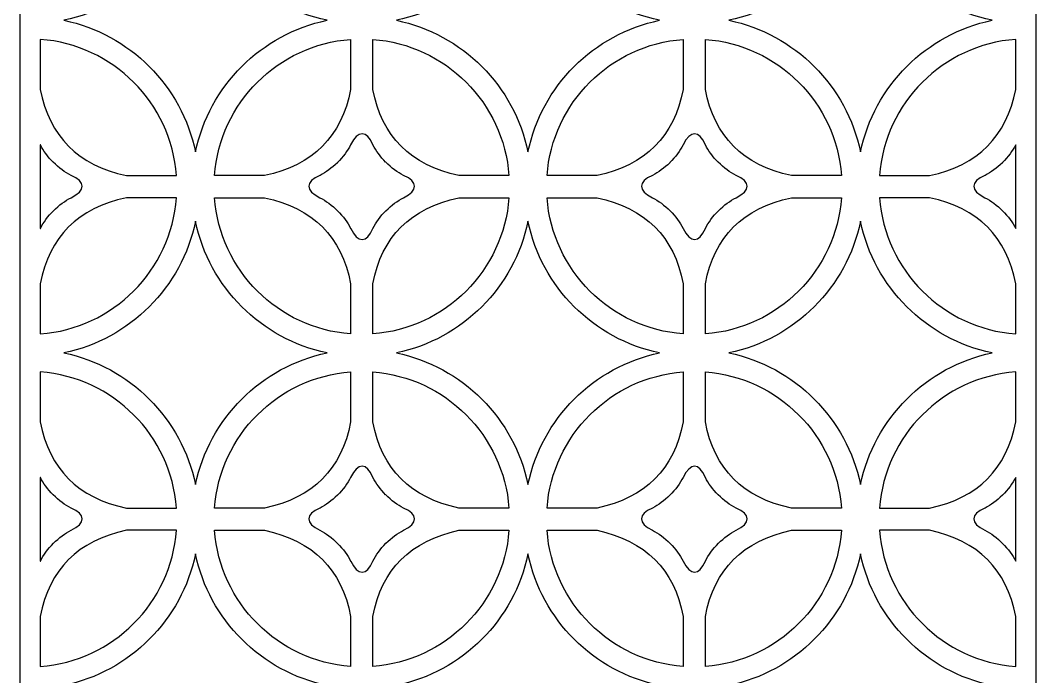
# Model space of a CAD drawing. Header units: centimetres. Extents: x -20.3 to -14, y -3.5 to 9.
# Drawn here: x -20.25 to -14.04, y -1.27 to 2.75 of the extents above; entities that cross this region are included whole.
import ezdxf

# ---------------------------------------------------------------- set-up
doc = ezdxf.new("R2010")
doc.units = ezdxf.units.CM
doc.header["$MEASUREMENT"] = 0
doc.layers.add('layer 1', color=7, linetype='Continuous')

msp = doc.modelspace()

# ---------------------------------------------------------------- linework, layer by layer
at = {"layer": 'layer 1', "color": 250, "lineweight": 30}
for points, knots in [([(-14.03509, -3.44175), (-14.03509, -3.44175), (-14.03509, -3.3769), (-14.03509, -3.3769), (-14.03509, -3.3769), (-14.03509, -3.3769), (-14.03509, 8.87818), (-14.03509, 8.87818), (-14.03509, 8.87818), (-14.03509, 8.87818), (-14.03509, 9.00077), (-14.03509, 9.00077), (-14.03509, 9.00077), (-14.03509, 9.00077), (-14.15768, 9.00077), (-14.15768, 9.00077), (-14.15768, 9.00077), (-14.15768, 9.00077), (-20.12882, 9.00077), (-20.12882, 9.00077), (-20.12882, 9.00077), (-20.12882, 9.00077), (-20.25141, 9.00077), (-20.25141, 9.00077), (-20.25141, 9.00077), (-20.25141, 9.00077), (-20.25141, -3.49949), (-20.25141, -3.49949), (-20.25141, -3.49949), (-20.25141, -3.49949), (-20.12882, -3.49949), (-20.12882, -3.49949), (-20.12882, -3.49949), (-20.12882, -3.49949), (-14.03509, -3.49949), (-14.03509, -3.49949), (-14.03509, -3.49949), (-14.03509, -3.49949), (-14.03509, -3.44175), (-14.03509, -3.44175)], [0, 0, 0, 0, 0.0909091, 0.0909091, 0.0909091, 0.0909091, 0.1818182, 0.1818182, 0.1818182, 0.1818182, 0.2727273, 0.2727273, 0.2727273, 0.2727273, 0.3636364, 0.3636364, 0.3636364, 0.3636364, 0.4545455, 0.4545455, 0.4545455, 0.4545455, 0.5454545, 0.5454545, 0.5454545, 0.5454545, 0.6363636, 0.6363636, 0.6363636, 0.6363636, 0.7272727, 0.7272727, 0.7272727, 0.7272727, 0.8181818, 0.8181818, 0.8181818, 0.8181818, 1, 1, 1, 1]), ([(-19.17886, 3.55487), (-19.09501, 3.15131), (-18.77714, 2.83341), (-18.37359, 2.74954), (-18.37359, 2.74954), (-18.77714, 2.66567), (-19.095, 2.34777), (-19.17886, 1.94422), (-19.17886, 1.94422), (-19.26272, 2.34779), (-19.58063, 2.66567), (-19.9842, 2.74953), (-19.9842, 2.74953), (-19.58063, 2.83339), (-19.26272, 3.15129), (-19.17886, 3.55487)], [0, 0, 0, 0, 0.2, 0.2, 0.2, 0.2, 0.4, 0.4, 0.4, 0.4, 0.6, 0.6, 0.6, 0.6, 1, 1, 1, 1]), ([(-16.33793, 2.74953), (-16.7415, 2.66567), (-17.05941, 2.34779), (-17.14327, 1.94421), (-17.14327, 1.94421), (-17.22713, 2.34776), (-17.54499, 2.66567), (-17.94855, 2.74954), (-17.94855, 2.74954), (-17.54499, 2.83341), (-17.22713, 3.15131), (-17.14327, 3.55488), (-17.14327, 3.55488), (-17.05941, 3.1513), (-16.74151, 2.83339), (-16.33793, 2.74953)], [0, 0, 0, 0, 0.2, 0.2, 0.2, 0.2, 0.4, 0.4, 0.4, 0.4, 0.6, 0.6, 0.6, 0.6, 1, 1, 1, 1]), ([(-14.30231, 2.74953), (-14.70588, 2.66567), (-15.02379, 2.34779), (-15.10765, 1.94422), (-15.10765, 1.94422), (-15.19151, 2.34777), (-15.50937, 2.66567), (-15.91293, 2.74954), (-15.91293, 2.74954), (-15.50937, 2.83341), (-15.19151, 3.15131), (-15.10765, 3.55487), (-15.10765, 3.55487), (-15.02379, 3.1513), (-14.70589, 2.83339), (-14.30231, 2.74953)], [0, 0, 0, 0, 0.2, 0.2, 0.2, 0.2, 0.4, 0.4, 0.4, 0.4, 0.6, 0.6, 0.6, 0.6, 1, 1, 1, 1]), ([(-20.12882, 2.63308), (-19.6838, 2.60001), (-19.32839, 2.2446), (-19.29534, 1.79959), (-19.29534, 1.79959), (-19.29534, 1.79959), (-19.60138, 1.79959), (-19.60138, 1.79959), (-19.60138, 1.79959), (-19.89806, 1.8627), (-20.07387, 2.0385), (-20.12882, 2.32703), (-20.12882, 2.32703), (-20.12882, 2.32703), (-20.12882, 2.63308), (-20.12882, 2.63308)], [0, 0, 0, 0, 0.2, 0.2, 0.2, 0.2, 0.4, 0.4, 0.4, 0.4, 0.6, 0.6, 0.6, 0.6, 1, 1, 1, 1]), ([(-19.06238, 1.79959), (-19.06238, 1.79959), (-18.75635, 1.79959), (-18.75635, 1.79959), (-18.75635, 1.79959), (-18.45967, 1.8627), (-18.28386, 2.0385), (-18.22891, 2.32703), (-18.22891, 2.32703), (-18.22891, 2.32703), (-18.22891, 2.63308), (-18.22891, 2.63308), (-18.22891, 2.63308), (-18.67393, 2.60001), (-19.02933, 2.2446), (-19.06238, 1.79959)], [0, 0, 0, 0, 0.2, 0.2, 0.2, 0.2, 0.4, 0.4, 0.4, 0.4, 0.6, 0.6, 0.6, 0.6, 1, 1, 1, 1]), ([(-18.09321, 2.63308), (-18.09321, 2.63308), (-18.09321, 2.32703), (-18.09321, 2.32703), (-18.09321, 2.32703), (-18.03826, 2.0385), (-17.86245, 1.8627), (-17.56577, 1.79959), (-17.56577, 1.79959), (-17.56577, 1.79959), (-17.25972, 1.79959), (-17.25972, 1.79959), (-17.25972, 1.79959), (-17.29278, 2.2446), (-17.64819, 2.60001), (-18.09321, 2.63308)], [0, 0, 0, 0, 0.2, 0.2, 0.2, 0.2, 0.4, 0.4, 0.4, 0.4, 0.6, 0.6, 0.6, 0.6, 1, 1, 1, 1]), ([(-17.02677, 1.79959), (-17.02677, 1.79959), (-16.72073, 1.79959), (-16.72073, 1.79959), (-16.72073, 1.79959), (-16.42405, 1.8627), (-16.24825, 2.0385), (-16.1933, 2.32703), (-16.1933, 2.32703), (-16.1933, 2.32703), (-16.1933, 2.63308), (-16.1933, 2.63308), (-16.1933, 2.63308), (-16.63831, 2.60001), (-16.99371, 2.2446), (-17.02677, 1.79959)], [0, 0, 0, 0, 0.2, 0.2, 0.2, 0.2, 0.4, 0.4, 0.4, 0.4, 0.6, 0.6, 0.6, 0.6, 1, 1, 1, 1]), ([(-16.05759, 2.63308), (-16.05759, 2.63308), (-16.05759, 2.32703), (-16.05759, 2.32703), (-16.05759, 2.32703), (-16.00264, 2.0385), (-15.82683, 1.8627), (-15.53015, 1.79959), (-15.53015, 1.79959), (-15.53015, 1.79959), (-15.2241, 1.79959), (-15.2241, 1.79959), (-15.2241, 1.79959), (-15.25716, 2.2446), (-15.61257, 2.60001), (-16.05759, 2.63308)], [0, 0, 0, 0, 0.2, 0.2, 0.2, 0.2, 0.4, 0.4, 0.4, 0.4, 0.6, 0.6, 0.6, 0.6, 1, 1, 1, 1]), ([(-14.15768, 2.32703), (-14.21263, 2.0385), (-14.38844, 1.8627), (-14.68512, 1.79959), (-14.68512, 1.79959), (-14.68512, 1.79959), (-14.99115, 1.79959), (-14.99115, 1.79959), (-14.99115, 1.79959), (-14.9581, 2.2446), (-14.60269, 2.60001), (-14.15768, 2.63308), (-14.15768, 2.63308), (-14.15768, 2.63308), (-14.15768, 2.32703), (-14.15768, 2.32703)], [0, 0, 0, 0, 0.2, 0.2, 0.2, 0.2, 0.4, 0.4, 0.4, 0.4, 0.6, 0.6, 0.6, 0.6, 1, 1, 1, 1]), ([(-18.22891, 1.98776), (-18.18602, 2.07821), (-18.13016, 2.07845), (-18.09321, 1.98776), (-18.09321, 1.98776), (-18.09321, 1.98776), (-18.09319, 1.98774), (-18.09319, 1.98774), (-18.09319, 1.98774), (-18.09319, 1.98774), (-18.09319, 1.98776), (-18.09319, 1.98776), (-18.09319, 1.98776), (-18.09319, 1.98776), (-18.09281, 1.98698), (-18.09281, 1.98698), (-18.09281, 1.98698), (-18.07497, 1.95182), (-18.04745, 1.91444), (-18.01477, 1.88119), (-18.01477, 1.88119), (-18.01477, 1.88119), (-18.01475, 1.88117), (-18.01475, 1.88117), (-18.01475, 1.88117), (-18.01475, 1.88117), (-18.01425, 1.88065), (-18.01425, 1.88065), (-18.01425, 1.88065), (-17.98009, 1.8466), (-17.94135, 1.81789), (-17.90502, 1.7996), (-17.90502, 1.7996), (-17.81434, 1.76265), (-17.81458, 1.70679), (-17.90502, 1.6639), (-17.90502, 1.6639), (-17.90502, 1.6639), (-17.90502, 1.66389), (-17.90502, 1.66389), (-17.90502, 1.66389), (-17.90502, 1.66389), (-17.90504, 1.66388), (-17.90504, 1.66388), (-17.90504, 1.66388), (-17.90504, 1.66388), (-17.90503, 1.66388), (-17.90503, 1.66388), (-17.90503, 1.66388), (-17.94082, 1.64579), (-17.97904, 1.61764), (-18.01287, 1.58422), (-18.01287, 1.58422), (-18.04661, 1.55024), (-18.07502, 1.51179), (-18.09318, 1.47572), (-18.09318, 1.47572), (-18.13014, 1.38503), (-18.18599, 1.38527), (-18.22889, 1.47572), (-18.22889, 1.47572), (-18.22889, 1.47572), (-18.2289, 1.47572), (-18.2289, 1.47572), (-18.2289, 1.47572), (-18.2289, 1.47572), (-18.22891, 1.47574), (-18.22891, 1.47574), (-18.22891, 1.47574), (-18.22891, 1.47574), (-18.22891, 1.47573), (-18.22891, 1.47573), (-18.22891, 1.47573), (-18.247, 1.51151), (-18.27514, 1.54973), (-18.30856, 1.58356), (-18.30856, 1.58356), (-18.34255, 1.6173), (-18.381, 1.64571), (-18.41707, 1.66388), (-18.41707, 1.66388), (-18.50752, 1.70677), (-18.50776, 1.76262), (-18.41707, 1.79958), (-18.41707, 1.79958), (-18.41707, 1.79958), (-18.41705, 1.79959), (-18.41705, 1.79959), (-18.41705, 1.79959), (-18.41705, 1.79959), (-18.41707, 1.79959), (-18.41707, 1.79959), (-18.41707, 1.79959), (-18.41707, 1.79959), (-18.4163, 1.79997), (-18.4163, 1.79997), (-18.4163, 1.79997), (-18.38112, 1.81779), (-18.34376, 1.84534), (-18.31048, 1.87803), (-18.31048, 1.87803), (-18.31048, 1.87803), (-18.31043, 1.87808), (-18.31043, 1.87808), (-18.31043, 1.87808), (-18.31043, 1.87808), (-18.30994, 1.87857), (-18.30994, 1.87857), (-18.30994, 1.87857), (-18.27587, 1.91274), (-18.2472, 1.95144), (-18.22891, 1.98776)], [0, 0, 0, 0, 0.0344828, 0.0344828, 0.0344828, 0.0344828, 0.0689655, 0.0689655, 0.0689655, 0.0689655, 0.1034483, 0.1034483, 0.1034483, 0.1034483, 0.137931, 0.137931, 0.137931, 0.137931, 0.1724138, 0.1724138, 0.1724138, 0.1724138, 0.2068966, 0.2068966, 0.2068966, 0.2068966, 0.2413793, 0.2413793, 0.2413793, 0.2413793, 0.2758621, 0.2758621, 0.2758621, 0.2758621, 0.3103448, 0.3103448, 0.3103448, 0.3103448, 0.3448276, 0.3448276, 0.3448276, 0.3448276, 0.3793103, 0.3793103, 0.3793103, 0.3793103, 0.4137931, 0.4137931, 0.4137931, 0.4137931, 0.4482759, 0.4482759, 0.4482759, 0.4482759, 0.4827586, 0.4827586, 0.4827586, 0.4827586, 0.5172414, 0.5172414, 0.5172414, 0.5172414, 0.5517241, 0.5517241, 0.5517241, 0.5517241, 0.5862069, 0.5862069, 0.5862069, 0.5862069, 0.6206897, 0.6206897, 0.6206897, 0.6206897, 0.6551724, 0.6551724, 0.6551724, 0.6551724, 0.6896552, 0.6896552, 0.6896552, 0.6896552, 0.7241379, 0.7241379, 0.7241379, 0.7241379, 0.7586207, 0.7586207, 0.7586207, 0.7586207, 0.7931034, 0.7931034, 0.7931034, 0.7931034, 0.8275862, 0.8275862, 0.8275862, 0.8275862, 0.862069, 0.862069, 0.862069, 0.862069, 0.8965517, 0.8965517, 0.8965517, 0.8965517, 0.9310345, 0.9310345, 0.9310345, 0.9310345, 1, 1, 1, 1]), ([(-16.1933, 1.98776), (-16.1504, 2.07821), (-16.09455, 2.07845), (-16.05759, 1.98776), (-16.05759, 1.98776), (-16.05759, 1.98776), (-16.05758, 1.98774), (-16.05758, 1.98774), (-16.05758, 1.98774), (-16.05758, 1.98774), (-16.05758, 1.98776), (-16.05758, 1.98776), (-16.05758, 1.98776), (-16.05758, 1.98776), (-16.05719, 1.98698), (-16.05719, 1.98698), (-16.05719, 1.98698), (-16.03936, 1.95182), (-16.01183, 1.91444), (-15.97915, 1.88119), (-15.97915, 1.88119), (-15.97915, 1.88119), (-15.97914, 1.88117), (-15.97914, 1.88117), (-15.97914, 1.88117), (-15.97914, 1.88117), (-15.97863, 1.88065), (-15.97863, 1.88065), (-15.97863, 1.88065), (-15.94448, 1.8466), (-15.90573, 1.81789), (-15.86941, 1.7996), (-15.86941, 1.7996), (-15.77872, 1.76265), (-15.77896, 1.70679), (-15.86941, 1.6639), (-15.86941, 1.6639), (-15.86941, 1.6639), (-15.86941, 1.66389), (-15.86941, 1.66389), (-15.86941, 1.66389), (-15.86941, 1.66389), (-15.86943, 1.66388), (-15.86943, 1.66388), (-15.86943, 1.66388), (-15.86943, 1.66388), (-15.86942, 1.66388), (-15.86942, 1.66388), (-15.86942, 1.66388), (-15.9052, 1.64579), (-15.94342, 1.61764), (-15.97725, 1.58422), (-15.97725, 1.58422), (-16.011, 1.55024), (-16.0394, 1.51179), (-16.05757, 1.47572), (-16.05757, 1.47572), (-16.09452, 1.38503), (-16.15038, 1.38527), (-16.19327, 1.47572), (-16.19327, 1.47572), (-16.19327, 1.47572), (-16.19328, 1.47572), (-16.19328, 1.47572), (-16.19328, 1.47572), (-16.19328, 1.47572), (-16.1933, 1.47574), (-16.1933, 1.47574), (-16.1933, 1.47574), (-16.1933, 1.47574), (-16.1933, 1.47573), (-16.1933, 1.47573), (-16.1933, 1.47573), (-16.21137, 1.51151), (-16.23953, 1.54973), (-16.27295, 1.58356), (-16.27295, 1.58356), (-16.30693, 1.6173), (-16.34538, 1.64571), (-16.38146, 1.66388), (-16.38146, 1.66388), (-16.4719, 1.70677), (-16.47214, 1.76262), (-16.38146, 1.79958), (-16.38146, 1.79958), (-16.38146, 1.79958), (-16.38143, 1.79959), (-16.38143, 1.79959), (-16.38143, 1.79959), (-16.38143, 1.79959), (-16.38146, 1.79959), (-16.38146, 1.79959), (-16.38146, 1.79959), (-16.38146, 1.79959), (-16.38069, 1.79997), (-16.38069, 1.79997), (-16.38069, 1.79997), (-16.34551, 1.81779), (-16.30814, 1.84534), (-16.27486, 1.87803), (-16.27486, 1.87803), (-16.27486, 1.87803), (-16.27481, 1.87808), (-16.27481, 1.87808), (-16.27481, 1.87808), (-16.27481, 1.87808), (-16.27432, 1.87857), (-16.27432, 1.87857), (-16.27432, 1.87857), (-16.24025, 1.91274), (-16.21158, 1.95144), (-16.1933, 1.98776)], [0, 0, 0, 0, 0.0344828, 0.0344828, 0.0344828, 0.0344828, 0.0689655, 0.0689655, 0.0689655, 0.0689655, 0.1034483, 0.1034483, 0.1034483, 0.1034483, 0.137931, 0.137931, 0.137931, 0.137931, 0.1724138, 0.1724138, 0.1724138, 0.1724138, 0.2068966, 0.2068966, 0.2068966, 0.2068966, 0.2413793, 0.2413793, 0.2413793, 0.2413793, 0.2758621, 0.2758621, 0.2758621, 0.2758621, 0.3103448, 0.3103448, 0.3103448, 0.3103448, 0.3448276, 0.3448276, 0.3448276, 0.3448276, 0.3793103, 0.3793103, 0.3793103, 0.3793103, 0.4137931, 0.4137931, 0.4137931, 0.4137931, 0.4482759, 0.4482759, 0.4482759, 0.4482759, 0.4827586, 0.4827586, 0.4827586, 0.4827586, 0.5172414, 0.5172414, 0.5172414, 0.5172414, 0.5517241, 0.5517241, 0.5517241, 0.5517241, 0.5862069, 0.5862069, 0.5862069, 0.5862069, 0.6206897, 0.6206897, 0.6206897, 0.6206897, 0.6551724, 0.6551724, 0.6551724, 0.6551724, 0.6896552, 0.6896552, 0.6896552, 0.6896552, 0.7241379, 0.7241379, 0.7241379, 0.7241379, 0.7586207, 0.7586207, 0.7586207, 0.7586207, 0.7931034, 0.7931034, 0.7931034, 0.7931034, 0.8275862, 0.8275862, 0.8275862, 0.8275862, 0.862069, 0.862069, 0.862069, 0.862069, 0.8965517, 0.8965517, 0.8965517, 0.8965517, 0.9310345, 0.9310345, 0.9310345, 0.9310345, 1, 1, 1, 1]), ([(-20.12882, 1.98776), (-20.12882, 1.98776), (-20.12881, 1.98774), (-20.12881, 1.98774), (-20.12881, 1.98774), (-20.12881, 1.98774), (-20.12881, 1.98776), (-20.12881, 1.98776), (-20.12881, 1.98776), (-20.12881, 1.98776), (-20.12842, 1.98698), (-20.12842, 1.98698), (-20.12842, 1.98698), (-20.11059, 1.95182), (-20.08306, 1.91444), (-20.05038, 1.88119), (-20.05038, 1.88119), (-20.05038, 1.88119), (-20.05037, 1.88117), (-20.05037, 1.88117), (-20.05037, 1.88117), (-20.05037, 1.88117), (-20.04986, 1.88065), (-20.04986, 1.88065), (-20.04986, 1.88065), (-20.01571, 1.8466), (-19.97697, 1.81789), (-19.94064, 1.7996), (-19.94064, 1.7996), (-19.84996, 1.76265), (-19.85019, 1.70679), (-19.94064, 1.6639), (-19.94064, 1.6639), (-19.94064, 1.6639), (-19.94064, 1.66389), (-19.94064, 1.66389), (-19.94064, 1.66389), (-19.94064, 1.66389), (-19.94066, 1.66388), (-19.94066, 1.66388), (-19.94066, 1.66388), (-19.94066, 1.66388), (-19.94065, 1.66388), (-19.94065, 1.66388), (-19.94065, 1.66388), (-19.97643, 1.64579), (-20.01466, 1.61764), (-20.04848, 1.58422), (-20.04848, 1.58422), (-20.08223, 1.55024), (-20.11064, 1.51179), (-20.1288, 1.47572), (-20.1288, 1.47572), (-20.1288, 1.47572), (-20.12882, 1.47566), (-20.12882, 1.47566), (-20.12882, 1.47566), (-20.12882, 1.47566), (-20.12882, 1.98776), (-20.12882, 1.98776)], [0, 0, 0, 0, 0.0625, 0.0625, 0.0625, 0.0625, 0.125, 0.125, 0.125, 0.125, 0.1875, 0.1875, 0.1875, 0.1875, 0.25, 0.25, 0.25, 0.25, 0.3125, 0.3125, 0.3125, 0.3125, 0.375, 0.375, 0.375, 0.375, 0.4375, 0.4375, 0.4375, 0.4375, 0.5, 0.5, 0.5, 0.5, 0.5625, 0.5625, 0.5625, 0.5625, 0.625, 0.625, 0.625, 0.625, 0.6875, 0.6875, 0.6875, 0.6875, 0.75, 0.75, 0.75, 0.75, 0.8125, 0.8125, 0.8125, 0.8125, 0.875, 0.875, 0.875, 0.875, 1, 1, 1, 1]), ([(-14.15768, 1.47573), (-14.17576, 1.51151), (-14.20391, 1.54973), (-14.23733, 1.58356), (-14.23733, 1.58356), (-14.27131, 1.6173), (-14.30976, 1.64571), (-14.34584, 1.66388), (-14.34584, 1.66388), (-14.43629, 1.70677), (-14.43652, 1.76262), (-14.34584, 1.79958), (-14.34584, 1.79958), (-14.34584, 1.79958), (-14.34582, 1.79959), (-14.34582, 1.79959), (-14.34582, 1.79959), (-14.34582, 1.79959), (-14.34584, 1.79959), (-14.34584, 1.79959), (-14.34584, 1.79959), (-14.34584, 1.79959), (-14.34507, 1.79997), (-14.34507, 1.79997), (-14.34507, 1.79997), (-14.30989, 1.81779), (-14.27252, 1.84534), (-14.23925, 1.87803), (-14.23925, 1.87803), (-14.23925, 1.87803), (-14.23919, 1.87808), (-14.23919, 1.87808), (-14.23919, 1.87808), (-14.23919, 1.87808), (-14.23871, 1.87857), (-14.23871, 1.87857), (-14.23871, 1.87857), (-14.20463, 1.91274), (-14.17597, 1.95144), (-14.15768, 1.98776), (-14.15768, 1.98776), (-14.15768, 1.98776), (-14.15768, 1.47573), (-14.15768, 1.47573)], [0, 0, 0, 0, 0.0833333, 0.0833333, 0.0833333, 0.0833333, 0.1666667, 0.1666667, 0.1666667, 0.1666667, 0.25, 0.25, 0.25, 0.25, 0.3333333, 0.3333333, 0.3333333, 0.3333333, 0.4166667, 0.4166667, 0.4166667, 0.4166667, 0.5, 0.5, 0.5, 0.5, 0.5833333, 0.5833333, 0.5833333, 0.5833333, 0.6666667, 0.6666667, 0.6666667, 0.6666667, 0.75, 0.75, 0.75, 0.75, 0.8333333, 0.8333333, 0.8333333, 0.8333333, 1, 1, 1, 1]), ([(-20.12882, 1.13646), (-20.07387, 1.42499), (-19.89808, 1.60077), (-19.60144, 1.66389), (-19.60144, 1.66389), (-19.60144, 1.66389), (-19.29533, 1.66389), (-19.29533, 1.66389), (-19.29533, 1.66389), (-19.32837, 1.21886), (-19.68379, 0.86343), (-20.12882, 0.83037), (-20.12882, 0.83037), (-20.12882, 0.83037), (-20.12882, 1.13646), (-20.12882, 1.13646)], [0, 0, 0, 0, 0.2, 0.2, 0.2, 0.2, 0.4, 0.4, 0.4, 0.4, 0.6, 0.6, 0.6, 0.6, 1, 1, 1, 1]), ([(-18.22891, 1.13646), (-18.28386, 1.42499), (-18.45965, 1.60077), (-18.7563, 1.66389), (-18.7563, 1.66389), (-18.7563, 1.66389), (-19.0624, 1.66389), (-19.0624, 1.66389), (-19.0624, 1.66389), (-19.02935, 1.21886), (-18.67393, 0.86343), (-18.22891, 0.83037), (-18.22891, 0.83037), (-18.22891, 0.83037), (-18.22891, 1.13646), (-18.22891, 1.13646)], [0, 0, 0, 0, 0.2, 0.2, 0.2, 0.2, 0.4, 0.4, 0.4, 0.4, 0.6, 0.6, 0.6, 0.6, 1, 1, 1, 1]), ([(-17.25971, 1.66389), (-17.25971, 1.66389), (-17.56582, 1.66389), (-17.56582, 1.66389), (-17.56582, 1.66389), (-17.86247, 1.60077), (-18.03826, 1.42499), (-18.09321, 1.13646), (-18.09321, 1.13646), (-18.09321, 1.13646), (-18.09321, 0.83037), (-18.09321, 0.83037), (-18.09321, 0.83037), (-17.64817, 0.86343), (-17.29276, 1.21886), (-17.25971, 1.66389)], [0, 0, 0, 0, 0.2, 0.2, 0.2, 0.2, 0.4, 0.4, 0.4, 0.4, 0.6, 0.6, 0.6, 0.6, 1, 1, 1, 1]), ([(-16.1933, 1.13646), (-16.24825, 1.42499), (-16.42403, 1.60077), (-16.72068, 1.66389), (-16.72068, 1.66389), (-16.72068, 1.66389), (-17.02678, 1.66389), (-17.02678, 1.66389), (-17.02678, 1.66389), (-16.99373, 1.21886), (-16.63832, 0.86343), (-16.1933, 0.83037), (-16.1933, 0.83037), (-16.1933, 0.83037), (-16.1933, 1.13646), (-16.1933, 1.13646)], [0, 0, 0, 0, 0.2, 0.2, 0.2, 0.2, 0.4, 0.4, 0.4, 0.4, 0.6, 0.6, 0.6, 0.6, 1, 1, 1, 1]), ([(-15.22409, 1.66389), (-15.22409, 1.66389), (-15.5302, 1.66389), (-15.5302, 1.66389), (-15.5302, 1.66389), (-15.82685, 1.60077), (-16.00264, 1.42499), (-16.05759, 1.13646), (-16.05759, 1.13646), (-16.05759, 1.13646), (-16.05759, 0.83037), (-16.05759, 0.83037), (-16.05759, 0.83037), (-15.61256, 0.86343), (-15.25714, 1.21886), (-15.22409, 1.66389)], [0, 0, 0, 0, 0.2, 0.2, 0.2, 0.2, 0.4, 0.4, 0.4, 0.4, 0.6, 0.6, 0.6, 0.6, 1, 1, 1, 1]), ([(-14.15768, 0.83037), (-14.6027, 0.86343), (-14.95812, 1.21886), (-14.99116, 1.66389), (-14.99116, 1.66389), (-14.99116, 1.66389), (-14.68506, 1.66389), (-14.68506, 1.66389), (-14.68506, 1.66389), (-14.38841, 1.60077), (-14.21263, 1.42499), (-14.15768, 1.13646), (-14.15768, 1.13646), (-14.15768, 1.13646), (-14.15768, 0.83037), (-14.15768, 0.83037)], [0, 0, 0, 0, 0.2, 0.2, 0.2, 0.2, 0.4, 0.4, 0.4, 0.4, 0.6, 0.6, 0.6, 0.6, 1, 1, 1, 1]), ([(-19.17886, 1.51925), (-19.09501, 1.1157), (-18.77714, 0.7978), (-18.37359, 0.71392), (-18.37359, 0.71392), (-18.77714, 0.63005), (-19.095, 0.31215), (-19.17886, -0.0914), (-19.17886, -0.0914), (-19.26272, 0.31217), (-19.58063, 0.63005), (-19.9842, 0.71391), (-19.9842, 0.71391), (-19.58063, 0.79777), (-19.26272, 1.11567), (-19.17886, 1.51925)], [0, 0, 0, 0, 0.2, 0.2, 0.2, 0.2, 0.4, 0.4, 0.4, 0.4, 0.6, 0.6, 0.6, 0.6, 1, 1, 1, 1]), ([(-16.33793, 0.71391), (-16.7415, 0.63005), (-17.05941, 0.31217), (-17.14327, -0.0914), (-17.14327, -0.0914), (-17.22713, 0.31215), (-17.54499, 0.63005), (-17.94855, 0.71392), (-17.94855, 0.71392), (-17.54499, 0.7978), (-17.22713, 1.1157), (-17.14327, 1.51926), (-17.14327, 1.51926), (-17.05941, 1.11568), (-16.74151, 0.79777), (-16.33793, 0.71391)], [0, 0, 0, 0, 0.2, 0.2, 0.2, 0.2, 0.4, 0.4, 0.4, 0.4, 0.6, 0.6, 0.6, 0.6, 1, 1, 1, 1]), ([(-14.30231, 0.71391), (-14.70588, 0.63005), (-15.02379, 0.31217), (-15.10765, -0.0914), (-15.10765, -0.0914), (-15.19151, 0.31215), (-15.50937, 0.63005), (-15.91293, 0.71392), (-15.91293, 0.71392), (-15.50937, 0.7978), (-15.19151, 1.1157), (-15.10765, 1.51925), (-15.10765, 1.51925), (-15.02379, 1.11568), (-14.70589, 0.79777), (-14.30231, 0.71391)], [0, 0, 0, 0, 0.2, 0.2, 0.2, 0.2, 0.4, 0.4, 0.4, 0.4, 0.6, 0.6, 0.6, 0.6, 1, 1, 1, 1]), ([(-20.12882, 0.59746), (-19.6838, 0.56439), (-19.32839, 0.20899), (-19.29534, -0.23602), (-19.29534, -0.23602), (-19.29534, -0.23602), (-19.60138, -0.23602), (-19.60138, -0.23602), (-19.60138, -0.23602), (-19.89806, -0.17292), (-20.07387, 0.00288), (-20.12882, 0.29142), (-20.12882, 0.29142), (-20.12882, 0.29142), (-20.12882, 0.59746), (-20.12882, 0.59746)], [0, 0, 0, 0, 0.2, 0.2, 0.2, 0.2, 0.4, 0.4, 0.4, 0.4, 0.6, 0.6, 0.6, 0.6, 1, 1, 1, 1]), ([(-19.06238, -0.23602), (-19.06238, -0.23602), (-18.75635, -0.23602), (-18.75635, -0.23602), (-18.75635, -0.23602), (-18.45967, -0.17292), (-18.28386, 0.00288), (-18.22891, 0.29142), (-18.22891, 0.29142), (-18.22891, 0.29142), (-18.22891, 0.59746), (-18.22891, 0.59746), (-18.22891, 0.59746), (-18.67393, 0.56439), (-19.02933, 0.20899), (-19.06238, -0.23602)], [0, 0, 0, 0, 0.2, 0.2, 0.2, 0.2, 0.4, 0.4, 0.4, 0.4, 0.6, 0.6, 0.6, 0.6, 1, 1, 1, 1]), ([(-18.09321, 0.59746), (-18.09321, 0.59746), (-18.09321, 0.29142), (-18.09321, 0.29142), (-18.09321, 0.29142), (-18.03826, 0.00288), (-17.86245, -0.17292), (-17.56577, -0.23602), (-17.56577, -0.23602), (-17.56577, -0.23602), (-17.25972, -0.23602), (-17.25972, -0.23602), (-17.25972, -0.23602), (-17.29278, 0.20899), (-17.64819, 0.56439), (-18.09321, 0.59746)], [0, 0, 0, 0, 0.2, 0.2, 0.2, 0.2, 0.4, 0.4, 0.4, 0.4, 0.6, 0.6, 0.6, 0.6, 1, 1, 1, 1]), ([(-17.02677, -0.23602), (-17.02677, -0.23602), (-16.72073, -0.23602), (-16.72073, -0.23602), (-16.72073, -0.23602), (-16.42405, -0.17292), (-16.24825, 0.00288), (-16.1933, 0.29142), (-16.1933, 0.29142), (-16.1933, 0.29142), (-16.1933, 0.59746), (-16.1933, 0.59746), (-16.1933, 0.59746), (-16.63831, 0.56439), (-16.99371, 0.20899), (-17.02677, -0.23602)], [0, 0, 0, 0, 0.2, 0.2, 0.2, 0.2, 0.4, 0.4, 0.4, 0.4, 0.6, 0.6, 0.6, 0.6, 1, 1, 1, 1]), ([(-16.05759, 0.59746), (-16.05759, 0.59746), (-16.05759, 0.29142), (-16.05759, 0.29142), (-16.05759, 0.29142), (-16.00264, 0.00288), (-15.82683, -0.17292), (-15.53015, -0.23602), (-15.53015, -0.23602), (-15.53015, -0.23602), (-15.2241, -0.23602), (-15.2241, -0.23602), (-15.2241, -0.23602), (-15.25716, 0.20899), (-15.61257, 0.56439), (-16.05759, 0.59746)], [0, 0, 0, 0, 0.2, 0.2, 0.2, 0.2, 0.4, 0.4, 0.4, 0.4, 0.6, 0.6, 0.6, 0.6, 1, 1, 1, 1]), ([(-14.15768, 0.29142), (-14.21263, 0.00288), (-14.38844, -0.17292), (-14.68512, -0.23602), (-14.68512, -0.23602), (-14.68512, -0.23602), (-14.99115, -0.23602), (-14.99115, -0.23602), (-14.99115, -0.23602), (-14.9581, 0.20899), (-14.60269, 0.56439), (-14.15768, 0.59746), (-14.15768, 0.59746), (-14.15768, 0.59746), (-14.15768, 0.29142), (-14.15768, 0.29142)], [0, 0, 0, 0, 0.2, 0.2, 0.2, 0.2, 0.4, 0.4, 0.4, 0.4, 0.6, 0.6, 0.6, 0.6, 1, 1, 1, 1]), ([(-18.22891, -0.04785), (-18.18602, 0.0426), (-18.13016, 0.04283), (-18.09321, -0.04785), (-18.09321, -0.04785), (-18.09321, -0.04785), (-18.09319, -0.04787), (-18.09319, -0.04787), (-18.09319, -0.04787), (-18.09319, -0.04787), (-18.09319, -0.04785), (-18.09319, -0.04785), (-18.09319, -0.04785), (-18.09319, -0.04785), (-18.09281, -0.04864), (-18.09281, -0.04864), (-18.09281, -0.04864), (-18.07497, -0.0838), (-18.04745, -0.12118), (-18.01477, -0.15443), (-18.01477, -0.15443), (-18.01477, -0.15443), (-18.01475, -0.15445), (-18.01475, -0.15445), (-18.01475, -0.15445), (-18.01475, -0.15445), (-18.01425, -0.15496), (-18.01425, -0.15496), (-18.01425, -0.15496), (-17.98009, -0.18901), (-17.94135, -0.21772), (-17.90502, -0.23601), (-17.90502, -0.23601), (-17.81434, -0.27297), (-17.81458, -0.32883), (-17.90502, -0.37172), (-17.90502, -0.37172), (-17.90502, -0.37172), (-17.90502, -0.37173), (-17.90502, -0.37173), (-17.90502, -0.37173), (-17.90502, -0.37173), (-17.90504, -0.37174), (-17.90504, -0.37174), (-17.90504, -0.37174), (-17.90504, -0.37174), (-17.90503, -0.37174), (-17.90503, -0.37174), (-17.90503, -0.37174), (-17.94082, -0.38983), (-17.97904, -0.41797), (-18.01287, -0.45139), (-18.01287, -0.45139), (-18.04661, -0.48537), (-18.07502, -0.52383), (-18.09318, -0.5599), (-18.09318, -0.5599), (-18.13014, -0.65059), (-18.18599, -0.65035), (-18.22889, -0.5599), (-18.22889, -0.5599), (-18.22889, -0.5599), (-18.2289, -0.5599), (-18.2289, -0.5599), (-18.2289, -0.5599), (-18.2289, -0.5599), (-18.22891, -0.55988), (-18.22891, -0.55988), (-18.22891, -0.55988), (-18.22891, -0.55988), (-18.22891, -0.55989), (-18.22891, -0.55989), (-18.22891, -0.55989), (-18.247, -0.52411), (-18.27514, -0.48588), (-18.30856, -0.45206), (-18.30856, -0.45206), (-18.34255, -0.41831), (-18.381, -0.3899), (-18.41707, -0.37174), (-18.41707, -0.37174), (-18.50752, -0.32885), (-18.50776, -0.27299), (-18.41707, -0.23603), (-18.41707, -0.23603), (-18.41707, -0.23603), (-18.41705, -0.23602), (-18.41705, -0.23602), (-18.41705, -0.23602), (-18.41705, -0.23602), (-18.41707, -0.23602), (-18.41707, -0.23602), (-18.41707, -0.23602), (-18.41707, -0.23602), (-18.4163, -0.23565), (-18.4163, -0.23565), (-18.4163, -0.23565), (-18.38112, -0.21783), (-18.34376, -0.19028), (-18.31048, -0.15758), (-18.31048, -0.15758), (-18.31048, -0.15758), (-18.31043, -0.15754), (-18.31043, -0.15754), (-18.31043, -0.15754), (-18.31043, -0.15754), (-18.30994, -0.15704), (-18.30994, -0.15704), (-18.30994, -0.15704), (-18.27587, -0.12288), (-18.2472, -0.08418), (-18.22891, -0.04785)], [0, 0, 0, 0, 0.0344828, 0.0344828, 0.0344828, 0.0344828, 0.0689655, 0.0689655, 0.0689655, 0.0689655, 0.1034483, 0.1034483, 0.1034483, 0.1034483, 0.137931, 0.137931, 0.137931, 0.137931, 0.1724138, 0.1724138, 0.1724138, 0.1724138, 0.2068966, 0.2068966, 0.2068966, 0.2068966, 0.2413793, 0.2413793, 0.2413793, 0.2413793, 0.2758621, 0.2758621, 0.2758621, 0.2758621, 0.3103448, 0.3103448, 0.3103448, 0.3103448, 0.3448276, 0.3448276, 0.3448276, 0.3448276, 0.3793103, 0.3793103, 0.3793103, 0.3793103, 0.4137931, 0.4137931, 0.4137931, 0.4137931, 0.4482759, 0.4482759, 0.4482759, 0.4482759, 0.4827586, 0.4827586, 0.4827586, 0.4827586, 0.5172414, 0.5172414, 0.5172414, 0.5172414, 0.5517241, 0.5517241, 0.5517241, 0.5517241, 0.5862069, 0.5862069, 0.5862069, 0.5862069, 0.6206897, 0.6206897, 0.6206897, 0.6206897, 0.6551724, 0.6551724, 0.6551724, 0.6551724, 0.6896552, 0.6896552, 0.6896552, 0.6896552, 0.7241379, 0.7241379, 0.7241379, 0.7241379, 0.7586207, 0.7586207, 0.7586207, 0.7586207, 0.7931034, 0.7931034, 0.7931034, 0.7931034, 0.8275862, 0.8275862, 0.8275862, 0.8275862, 0.862069, 0.862069, 0.862069, 0.862069, 0.8965517, 0.8965517, 0.8965517, 0.8965517, 0.9310345, 0.9310345, 0.9310345, 0.9310345, 1, 1, 1, 1]), ([(-16.1933, -0.04785), (-16.1504, 0.0426), (-16.09455, 0.04283), (-16.05759, -0.04785), (-16.05759, -0.04785), (-16.05759, -0.04785), (-16.05758, -0.04787), (-16.05758, -0.04787), (-16.05758, -0.04787), (-16.05758, -0.04787), (-16.05758, -0.04785), (-16.05758, -0.04785), (-16.05758, -0.04785), (-16.05758, -0.04785), (-16.05719, -0.04864), (-16.05719, -0.04864), (-16.05719, -0.04864), (-16.03936, -0.0838), (-16.01183, -0.12118), (-15.97915, -0.15443), (-15.97915, -0.15443), (-15.97915, -0.15443), (-15.97914, -0.15445), (-15.97914, -0.15445), (-15.97914, -0.15445), (-15.97914, -0.15445), (-15.97863, -0.15496), (-15.97863, -0.15496), (-15.97863, -0.15496), (-15.94448, -0.18901), (-15.90573, -0.21772), (-15.86941, -0.23601), (-15.86941, -0.23601), (-15.77872, -0.27297), (-15.77896, -0.32883), (-15.86941, -0.37172), (-15.86941, -0.37172), (-15.86941, -0.37172), (-15.86941, -0.37173), (-15.86941, -0.37173), (-15.86941, -0.37173), (-15.86941, -0.37173), (-15.86943, -0.37174), (-15.86943, -0.37174), (-15.86943, -0.37174), (-15.86943, -0.37174), (-15.86942, -0.37174), (-15.86942, -0.37174), (-15.86942, -0.37174), (-15.9052, -0.38983), (-15.94342, -0.41797), (-15.97725, -0.45139), (-15.97725, -0.45139), (-16.011, -0.48537), (-16.0394, -0.52383), (-16.05757, -0.5599), (-16.05757, -0.5599), (-16.09452, -0.65059), (-16.15038, -0.65035), (-16.19327, -0.5599), (-16.19327, -0.5599), (-16.19327, -0.5599), (-16.19328, -0.5599), (-16.19328, -0.5599), (-16.19328, -0.5599), (-16.19328, -0.5599), (-16.1933, -0.55988), (-16.1933, -0.55988), (-16.1933, -0.55988), (-16.1933, -0.55988), (-16.1933, -0.55989), (-16.1933, -0.55989), (-16.1933, -0.55989), (-16.21137, -0.52411), (-16.23953, -0.48588), (-16.27295, -0.45206), (-16.27295, -0.45206), (-16.30693, -0.41831), (-16.34538, -0.3899), (-16.38146, -0.37174), (-16.38146, -0.37174), (-16.4719, -0.32885), (-16.47214, -0.27299), (-16.38146, -0.23603), (-16.38146, -0.23603), (-16.38146, -0.23603), (-16.38143, -0.23602), (-16.38143, -0.23602), (-16.38143, -0.23602), (-16.38143, -0.23602), (-16.38146, -0.23602), (-16.38146, -0.23602), (-16.38146, -0.23602), (-16.38146, -0.23602), (-16.38069, -0.23565), (-16.38069, -0.23565), (-16.38069, -0.23565), (-16.34551, -0.21783), (-16.30814, -0.19028), (-16.27486, -0.15758), (-16.27486, -0.15758), (-16.27486, -0.15758), (-16.27481, -0.15754), (-16.27481, -0.15754), (-16.27481, -0.15754), (-16.27481, -0.15754), (-16.27432, -0.15704), (-16.27432, -0.15704), (-16.27432, -0.15704), (-16.24025, -0.12288), (-16.21158, -0.08418), (-16.1933, -0.04785)], [0, 0, 0, 0, 0.0344828, 0.0344828, 0.0344828, 0.0344828, 0.0689655, 0.0689655, 0.0689655, 0.0689655, 0.1034483, 0.1034483, 0.1034483, 0.1034483, 0.137931, 0.137931, 0.137931, 0.137931, 0.1724138, 0.1724138, 0.1724138, 0.1724138, 0.2068966, 0.2068966, 0.2068966, 0.2068966, 0.2413793, 0.2413793, 0.2413793, 0.2413793, 0.2758621, 0.2758621, 0.2758621, 0.2758621, 0.3103448, 0.3103448, 0.3103448, 0.3103448, 0.3448276, 0.3448276, 0.3448276, 0.3448276, 0.3793103, 0.3793103, 0.3793103, 0.3793103, 0.4137931, 0.4137931, 0.4137931, 0.4137931, 0.4482759, 0.4482759, 0.4482759, 0.4482759, 0.4827586, 0.4827586, 0.4827586, 0.4827586, 0.5172414, 0.5172414, 0.5172414, 0.5172414, 0.5517241, 0.5517241, 0.5517241, 0.5517241, 0.5862069, 0.5862069, 0.5862069, 0.5862069, 0.6206897, 0.6206897, 0.6206897, 0.6206897, 0.6551724, 0.6551724, 0.6551724, 0.6551724, 0.6896552, 0.6896552, 0.6896552, 0.6896552, 0.7241379, 0.7241379, 0.7241379, 0.7241379, 0.7586207, 0.7586207, 0.7586207, 0.7586207, 0.7931034, 0.7931034, 0.7931034, 0.7931034, 0.8275862, 0.8275862, 0.8275862, 0.8275862, 0.862069, 0.862069, 0.862069, 0.862069, 0.8965517, 0.8965517, 0.8965517, 0.8965517, 0.9310345, 0.9310345, 0.9310345, 0.9310345, 1, 1, 1, 1]), ([(-20.12882, -0.04785), (-20.12882, -0.04785), (-20.12881, -0.04787), (-20.12881, -0.04787), (-20.12881, -0.04787), (-20.12881, -0.04787), (-20.12881, -0.04785), (-20.12881, -0.04785), (-20.12881, -0.04785), (-20.12881, -0.04785), (-20.12842, -0.04864), (-20.12842, -0.04864), (-20.12842, -0.04864), (-20.11059, -0.0838), (-20.08306, -0.12118), (-20.05038, -0.15443), (-20.05038, -0.15443), (-20.05038, -0.15443), (-20.05037, -0.15445), (-20.05037, -0.15445), (-20.05037, -0.15445), (-20.05037, -0.15445), (-20.04986, -0.15496), (-20.04986, -0.15496), (-20.04986, -0.15496), (-20.01571, -0.18901), (-19.97697, -0.21772), (-19.94064, -0.23601), (-19.94064, -0.23601), (-19.84996, -0.27297), (-19.85019, -0.32883), (-19.94064, -0.37172), (-19.94064, -0.37172), (-19.94064, -0.37172), (-19.94064, -0.37173), (-19.94064, -0.37173), (-19.94064, -0.37173), (-19.94064, -0.37173), (-19.94066, -0.37174), (-19.94066, -0.37174), (-19.94066, -0.37174), (-19.94066, -0.37174), (-19.94065, -0.37174), (-19.94065, -0.37174), (-19.94065, -0.37174), (-19.97643, -0.38983), (-20.01466, -0.41797), (-20.04848, -0.45139), (-20.04848, -0.45139), (-20.08223, -0.48537), (-20.11064, -0.52383), (-20.1288, -0.5599), (-20.1288, -0.5599), (-20.1288, -0.5599), (-20.12882, -0.55996), (-20.12882, -0.55996), (-20.12882, -0.55996), (-20.12882, -0.55996), (-20.12882, -0.04785), (-20.12882, -0.04785)], [0, 0, 0, 0, 0.0625, 0.0625, 0.0625, 0.0625, 0.125, 0.125, 0.125, 0.125, 0.1875, 0.1875, 0.1875, 0.1875, 0.25, 0.25, 0.25, 0.25, 0.3125, 0.3125, 0.3125, 0.3125, 0.375, 0.375, 0.375, 0.375, 0.4375, 0.4375, 0.4375, 0.4375, 0.5, 0.5, 0.5, 0.5, 0.5625, 0.5625, 0.5625, 0.5625, 0.625, 0.625, 0.625, 0.625, 0.6875, 0.6875, 0.6875, 0.6875, 0.75, 0.75, 0.75, 0.75, 0.8125, 0.8125, 0.8125, 0.8125, 0.875, 0.875, 0.875, 0.875, 1, 1, 1, 1]), ([(-14.15768, -0.55989), (-14.17576, -0.52411), (-14.20391, -0.48588), (-14.23733, -0.45206), (-14.23733, -0.45206), (-14.27131, -0.41831), (-14.30976, -0.3899), (-14.34584, -0.37174), (-14.34584, -0.37174), (-14.43629, -0.32885), (-14.43652, -0.27299), (-14.34584, -0.23603), (-14.34584, -0.23603), (-14.34584, -0.23603), (-14.34582, -0.23602), (-14.34582, -0.23602), (-14.34582, -0.23602), (-14.34582, -0.23602), (-14.34584, -0.23602), (-14.34584, -0.23602), (-14.34584, -0.23602), (-14.34584, -0.23602), (-14.34507, -0.23565), (-14.34507, -0.23565), (-14.34507, -0.23565), (-14.30989, -0.21783), (-14.27252, -0.19028), (-14.23925, -0.15758), (-14.23925, -0.15758), (-14.23925, -0.15758), (-14.23919, -0.15754), (-14.23919, -0.15754), (-14.23919, -0.15754), (-14.23919, -0.15754), (-14.23871, -0.15704), (-14.23871, -0.15704), (-14.23871, -0.15704), (-14.20463, -0.12288), (-14.17597, -0.08418), (-14.15768, -0.04785), (-14.15768, -0.04785), (-14.15768, -0.04785), (-14.15768, -0.55989), (-14.15768, -0.55989)], [0, 0, 0, 0, 0.0833333, 0.0833333, 0.0833333, 0.0833333, 0.1666667, 0.1666667, 0.1666667, 0.1666667, 0.25, 0.25, 0.25, 0.25, 0.3333333, 0.3333333, 0.3333333, 0.3333333, 0.4166667, 0.4166667, 0.4166667, 0.4166667, 0.5, 0.5, 0.5, 0.5, 0.5833333, 0.5833333, 0.5833333, 0.5833333, 0.6666667, 0.6666667, 0.6666667, 0.6666667, 0.75, 0.75, 0.75, 0.75, 0.8333333, 0.8333333, 0.8333333, 0.8333333, 1, 1, 1, 1]), ([(-20.12882, -0.89916), (-20.07387, -0.61063), (-19.89808, -0.43484), (-19.60144, -0.37173), (-19.60144, -0.37173), (-19.60144, -0.37173), (-19.29533, -0.37173), (-19.29533, -0.37173), (-19.29533, -0.37173), (-19.32837, -0.81676), (-19.68379, -1.17219), (-20.12882, -1.20525), (-20.12882, -1.20525), (-20.12882, -1.20525), (-20.12882, -0.89916), (-20.12882, -0.89916)], [0, 0, 0, 0, 0.2, 0.2, 0.2, 0.2, 0.4, 0.4, 0.4, 0.4, 0.6, 0.6, 0.6, 0.6, 1, 1, 1, 1]), ([(-18.22891, -0.89916), (-18.28386, -0.61063), (-18.45965, -0.43484), (-18.7563, -0.37173), (-18.7563, -0.37173), (-18.7563, -0.37173), (-19.0624, -0.37173), (-19.0624, -0.37173), (-19.0624, -0.37173), (-19.02935, -0.81676), (-18.67393, -1.17219), (-18.22891, -1.20525), (-18.22891, -1.20525), (-18.22891, -1.20525), (-18.22891, -0.89916), (-18.22891, -0.89916)], [0, 0, 0, 0, 0.2, 0.2, 0.2, 0.2, 0.4, 0.4, 0.4, 0.4, 0.6, 0.6, 0.6, 0.6, 1, 1, 1, 1]), ([(-17.25971, -0.37173), (-17.25971, -0.37173), (-17.56582, -0.37173), (-17.56582, -0.37173), (-17.56582, -0.37173), (-17.86247, -0.43484), (-18.03826, -0.61063), (-18.09321, -0.89916), (-18.09321, -0.89916), (-18.09321, -0.89916), (-18.09321, -1.20525), (-18.09321, -1.20525), (-18.09321, -1.20525), (-17.64817, -1.17219), (-17.29276, -0.81676), (-17.25971, -0.37173)], [0, 0, 0, 0, 0.2, 0.2, 0.2, 0.2, 0.4, 0.4, 0.4, 0.4, 0.6, 0.6, 0.6, 0.6, 1, 1, 1, 1]), ([(-16.1933, -0.89916), (-16.24825, -0.61063), (-16.42403, -0.43484), (-16.72068, -0.37173), (-16.72068, -0.37173), (-16.72068, -0.37173), (-17.02678, -0.37173), (-17.02678, -0.37173), (-17.02678, -0.37173), (-16.99373, -0.81676), (-16.63832, -1.17219), (-16.1933, -1.20525), (-16.1933, -1.20525), (-16.1933, -1.20525), (-16.1933, -0.89916), (-16.1933, -0.89916)], [0, 0, 0, 0, 0.2, 0.2, 0.2, 0.2, 0.4, 0.4, 0.4, 0.4, 0.6, 0.6, 0.6, 0.6, 1, 1, 1, 1]), ([(-15.22409, -0.37173), (-15.22409, -0.37173), (-15.5302, -0.37173), (-15.5302, -0.37173), (-15.5302, -0.37173), (-15.82685, -0.43484), (-16.00264, -0.61063), (-16.05759, -0.89916), (-16.05759, -0.89916), (-16.05759, -0.89916), (-16.05759, -1.20525), (-16.05759, -1.20525), (-16.05759, -1.20525), (-15.61256, -1.17219), (-15.25714, -0.81676), (-15.22409, -0.37173)], [0, 0, 0, 0, 0.2, 0.2, 0.2, 0.2, 0.4, 0.4, 0.4, 0.4, 0.6, 0.6, 0.6, 0.6, 1, 1, 1, 1]), ([(-14.15768, -1.20525), (-14.6027, -1.17219), (-14.95812, -0.81676), (-14.99116, -0.37173), (-14.99116, -0.37173), (-14.99116, -0.37173), (-14.68506, -0.37173), (-14.68506, -0.37173), (-14.68506, -0.37173), (-14.38841, -0.43484), (-14.21263, -0.61063), (-14.15768, -0.89916), (-14.15768, -0.89916), (-14.15768, -0.89916), (-14.15768, -1.20525), (-14.15768, -1.20525)], [0, 0, 0, 0, 0.2, 0.2, 0.2, 0.2, 0.4, 0.4, 0.4, 0.4, 0.6, 0.6, 0.6, 0.6, 1, 1, 1, 1]), ([(-19.17886, -0.51636), (-19.09501, -0.91992), (-18.77714, -1.23782), (-18.37359, -1.32169), (-18.37359, -1.32169), (-18.77714, -1.40556), (-19.095, -1.72347), (-19.17886, -2.12702), (-19.17886, -2.12702), (-19.26272, -1.72344), (-19.58063, -1.40556), (-19.9842, -1.3217), (-19.9842, -1.3217), (-19.58063, -1.23784), (-19.26272, -0.91994), (-19.17886, -0.51636)], [0, 0, 0, 0, 0.2, 0.2, 0.2, 0.2, 0.4, 0.4, 0.4, 0.4, 0.6, 0.6, 0.6, 0.6, 1, 1, 1, 1]), ([(-16.33793, -1.3217), (-16.7415, -1.40556), (-17.05941, -1.72345), (-17.14327, -2.12702), (-17.14327, -2.12702), (-17.22713, -1.72347), (-17.54499, -1.40556), (-17.94855, -1.32169), (-17.94855, -1.32169), (-17.54499, -1.23782), (-17.22713, -0.91992), (-17.14327, -0.51636), (-17.14327, -0.51636), (-17.05941, -0.91994), (-16.74151, -1.23784), (-16.33793, -1.3217)], [0, 0, 0, 0, 0.2, 0.2, 0.2, 0.2, 0.4, 0.4, 0.4, 0.4, 0.6, 0.6, 0.6, 0.6, 1, 1, 1, 1]), ([(-14.30231, -1.3217), (-14.70588, -1.40556), (-15.02379, -1.72344), (-15.10765, -2.12702), (-15.10765, -2.12702), (-15.19151, -1.72347), (-15.50937, -1.40556), (-15.91293, -1.32169), (-15.91293, -1.32169), (-15.50937, -1.23782), (-15.19151, -0.91992), (-15.10765, -0.51636), (-15.10765, -0.51636), (-15.02379, -0.91994), (-14.70589, -1.23784), (-14.30231, -1.3217)], [0, 0, 0, 0, 0.2, 0.2, 0.2, 0.2, 0.4, 0.4, 0.4, 0.4, 0.6, 0.6, 0.6, 0.6, 1, 1, 1, 1])]:
    msp.add_open_spline(points, degree=3, knots=knots, dxfattribs=at)

doc.saveas('drawing.dxf')
